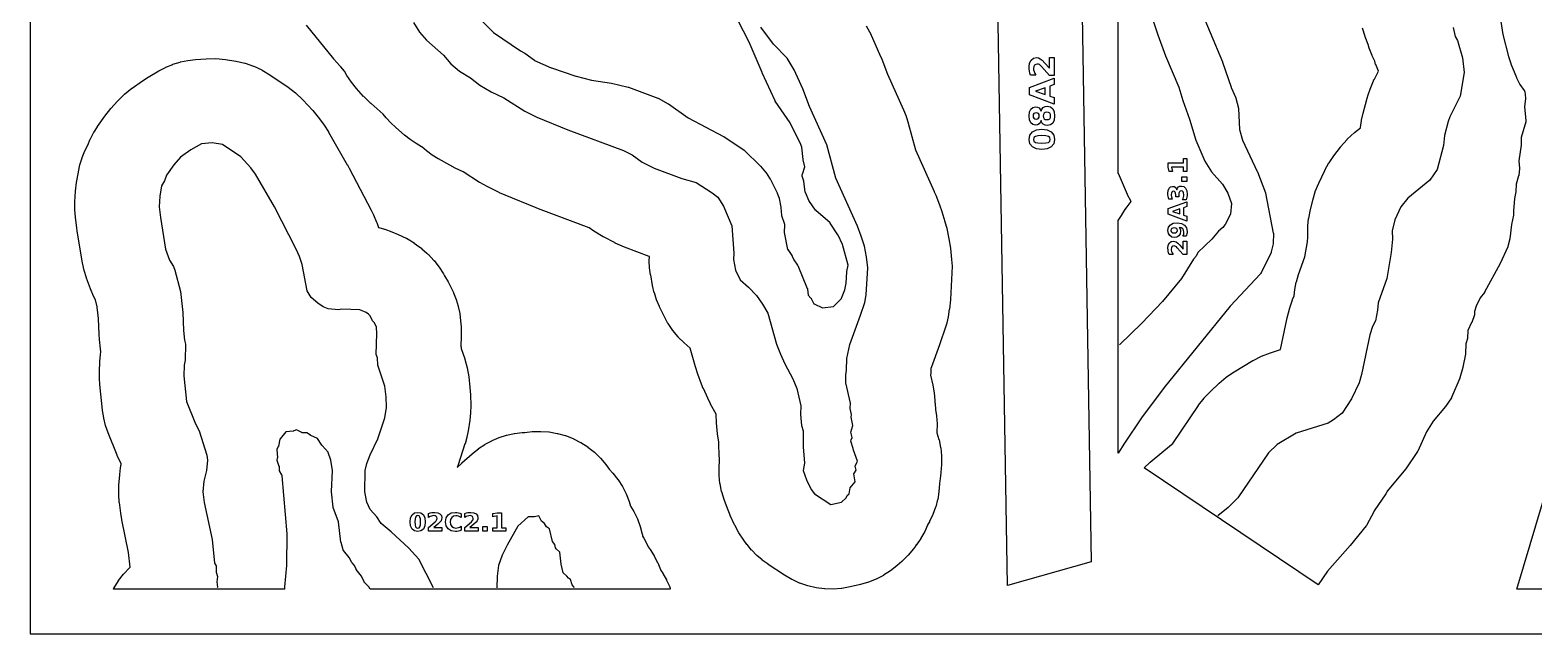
# Model space of a CAD drawing. Header units: millimetres. Extents: x 0 to 841, y 0 to 594.
# Drawn here: x 0 to 356.7, y 0 to 143.1 of the extents above; entities that cross this region are included whole.
import ezdxf

# ---------------------------------------------------------------- set-up
doc = ezdxf.new("R2010")
doc.units = ezdxf.units.MM
for name, color, linetype in [('CUT', 1, 'Continuous'), ('ENGRAVE', 5, 'Continuous'), ('SHEET_EDGE_DO_NOT_CUT', 8, 'Continuous')]:
    doc.layers.add(name, color=color, linetype=linetype)

msp = doc.modelspace()

# ---------------------------------------------------------------- linework, layer by layer
at = {"layer": 'CUT'}
for points in [[(228.13, 235.17), (228.13, 235.22), (228.14, 235.28), (237.38, 276.9), (237.39, 276.94), (237.41, 276.99), (237.43, 277.03), (237.45, 277.07), (237.48, 277.11), (242.26, 282.95), (251.72, 249.24), (248.16, 233.21), (248.16, 233.19), (248.16, 233.18), (251.72, 17.04), (231.81, 11.45), (228.13, 235.17)], [(80.37, 11.16), (80.37, 11.17), (80.36, 11.17), (79.33, 12.19), (79.3, 12.22), (79.27, 12.26), (79.25, 12.29), (79.23, 12.33), (78.59, 13.66), (78.58, 13.67), (78.58, 13.68), (77.38, 15.29), (77.35, 15.34), (77.32, 15.39), (76.98, 16.15), (76.98, 16.17), (76.97, 16.18), (76.4, 16.82), (76.37, 16.86), (76.34, 16.91), (75.68, 18.1), (75.67, 18.11), (75.67, 18.12), (74.33, 19.77), (74.3, 19.82), (74.27, 19.86), (74.25, 19.91), (74.24, 19.95), (73.75, 21.69), (73.74, 21.72), (73.73, 21.76), (73.17, 26.52), (73.17, 26.54), (73.17, 26.55), (71.92, 29.94), (71.9, 29.99), (71.89, 30.05), (71.49, 33.63), (71.48, 33.67), (71.49, 33.71), (71.72, 38.65), (71.72, 38.67), (71.72, 38.68), (71.3, 41.16), (71.3, 41.17), (71.3, 41.18), (70.68, 43.01), (70.67, 43.02), (70.67, 43.03), (69.27, 44.65), (69.24, 44.7), (68.18, 46.3), (68.17, 46.31), (68.16, 46.32), (66.59, 47.01), (66.54, 47.04), (66.5, 47.07), (65.68, 47.67), (65.67, 47.67), (65.66, 47.67), (64.66, 47.64), (64.61, 47.64), (64.56, 47.65), (64.51, 47.66), (64.46, 47.67), (64.42, 47.69), (63.19, 48.33), (63.17, 48.33), (63.16, 48.33), (62.57, 48.08), (62.52, 48.06), (62.47, 48.05), (62.42, 48.05), (60.69, 47.91), (60.68, 47.91), (60.67, 47.9), (59.28, 46.18), (59.27, 46.17), (59.27, 46.15), (58.92, 44.5), (58.91, 44.46), (58.9, 44.42), (58.88, 44.38), (58.53, 43.68), (58.53, 43.67), (58.53, 43.65), (58.66, 41.83), (58.66, 41.77), (58.66, 41.72), (58.64, 41.66), (58.51, 41.18), (58.51, 41.17), (58.52, 41.15), (59.04, 39.75), (59.06, 39.71), (59.07, 39.67), (59.07, 39.62), (59.08, 39.58), (59.08, 38.68), (59.08, 38.67), (59.08, 38.66), (59.64, 37.66), (59.66, 37.62), (59.68, 37.57), (59.69, 37.51), (59.7, 37.46), (60.92, 23.73), (60.92, 23.68), (60.85, 16.22), (60.84, 16.18), (60.36, 11.18), (60.36, 11.17), (60.34, 10.62), (19.76, 10.62), (19.89, 10.9), (19.92, 10.94), (20.96, 12.6), (20.99, 12.64), (22.19, 14.19), (22.22, 14.23), (23.57, 15.65), (23.61, 15.68), (23.73, 15.79), (23.74, 15.8), (23.74, 15.81), (23.38, 19.26), (23.38, 19.29), (21.75, 27.06), (21.75, 27.08), (21.49, 28.62), (21.49, 28.64), (21.18, 31.12), (21.17, 31.14), (21.02, 33.14), (21.02, 33.19), (21.07, 35.19), (21.08, 35.21), (21.27, 37.71), (21.27, 37.73), (21.46, 39.33), (21.47, 39.37), (21.64, 40.21), (21.64, 40.23), (21.64, 40.24), (21.63, 40.26), (21.63, 40.27), (21.63, 40.28), (20.66, 42.28), (20.65, 42.31), (18.52, 47.61), (18.51, 47.64), (17.92, 49.34), (17.91, 49.39), (17.47, 51.13), (17.46, 51.18), (17.19, 52.96), (17.19, 52.99), (16.55, 59.06), (16.55, 59.08), (16.45, 60.54), (16.45, 60.58), (16.46, 62.05), (16.46, 62.07), (16.57, 64.55), (16.57, 64.57), (16.71, 66.19), (16.72, 66.23), (16.82, 66.83), (16.82, 66.85), (16.82, 66.86), (16.72, 67.52), (16.72, 67.54), (16.48, 69.78), (16.48, 69.79), (16.39, 71.03), (16.39, 71.05), (16.24, 74.68), (16.24, 74.7), (15.94, 77.44), (15.93, 77.47), (15.5, 79.12), (15.5, 79.13), (15.49, 79.14), (15.03, 80), (15.01, 80.05), (14.31, 81.73), (14.3, 81.75), (13.37, 84.31), (13.36, 84.33), (12.82, 86.08), (12.8, 86.12), (12.42, 87.92), (12.42, 87.94), (11.19, 95.43), (11.19, 95.44), (11.08, 96.2), (11.08, 96.21), (10.77, 98.69), (10.77, 98.71), (10.63, 100.51), (10.63, 100.56), (10.65, 102.37), (10.65, 102.39), (10.8, 104.89), (10.81, 104.91), (11.04, 106.94), (11.04, 106.97), (11.45, 109.43), (11.45, 109.45), (11.81, 111.13), (11.82, 111.18), (12.32, 112.82), (12.33, 112.86), (12.97, 114.44), (12.99, 114.48), (13.66, 115.8), (13.67, 115.81), (14.28, 117.25), (14.3, 117.29), (15.07, 118.75), (15.09, 118.78), (15.99, 120.18), (16, 120.2), (17.74, 122.66), (17.76, 122.68), (19.16, 124.45), (19.18, 124.48), (20.74, 126.23), (20.76, 126.25), (22.35, 127.83), (22.39, 127.87), (24.16, 129.27), (24.18, 129.29), (26.65, 131.02), (26.66, 131.03), (28, 131.9), (28.02, 131.91), (30.51, 133.38), (30.53, 133.39), (32.13, 134.23), (32.18, 134.25), (33.84, 134.94), (33.88, 134.96), (35.6, 135.5), (35.64, 135.51), (37.41, 135.88), (37.45, 135.89), (39.25, 136.1), (39.27, 136.1), (41.75, 136.28), (41.78, 136.28), (44.03, 136.31), (44.09, 136.31), (46.33, 136.08), (46.36, 136.07), (48.83, 135.68), (48.86, 135.67), (50.95, 135.22), (51, 135.2), (53.02, 134.53), (53.07, 134.51), (55, 133.62), (55.04, 133.59), (56.88, 132.49), (56.9, 132.48), (61.19, 129.57), (61.21, 129.56), (62.99, 128.2), (63.04, 128.16), (64.65, 126.6), (64.67, 126.58), (67.05, 124.01), (67.07, 123.99), (68.65, 122.05), (68.67, 122.02), (69.72, 120.55), (69.73, 120.53), (70.76, 118.94), (70.77, 118.92), (75.25, 111.18), (75.26, 111.17), (75.68, 110.39), (75.69, 110.39), (80.89, 100.39), (80.89, 100.38), (81.42, 99.28), (81.43, 99.27), (82.2, 97.53), (82.21, 97.5), (82.68, 96.27), (82.68, 96.26), (82.69, 96.26), (84.09, 95.9), (84.13, 95.88), (85.78, 95.29), (85.8, 95.28), (87.29, 94.67), (87.31, 94.66), (89.22, 93.75), (89.27, 93.73), (91.07, 92.62), (91.09, 92.6), (91.66, 92.21), (91.68, 92.2), (92.9, 91.28), (92.93, 91.26), (94.08, 90.24), (94.09, 90.23), (94.46, 89.88), (94.48, 89.86), (95.79, 88.48), (95.82, 88.45), (96.99, 86.96), (97.02, 86.92), (98.03, 85.32), (98.06, 85.28), (98.21, 84.98), (98.22, 84.97), (98.22, 84.96), (98.28, 84.88), (98.3, 84.85), (99.18, 83.42), (99.2, 83.38), (99.96, 81.87), (99.97, 81.85), (100.41, 80.87), (100.42, 80.85), (101.05, 79.27), (101.06, 79.23), (101.55, 77.62), (101.56, 77.58), (101.9, 75.93), (101.91, 75.88), (102.11, 74.2), (102.11, 74.18), (102.22, 72.73), (102.23, 72.7), (102.27, 70.47), (102.27, 70.44), (102.19, 68.21), (102.19, 68.2), (102.19, 68.18), (102.21, 68.05), (102.22, 68), (102.25, 67.63), (102.25, 67.62), (102.26, 67.61), (103.1, 65.15), (103.1, 65.13), (103.69, 63.06), (103.7, 63.01), (104.05, 60.89), (104.06, 60.87), (104.33, 58.41), (104.33, 58.38), (104.45, 56.66), (104.45, 56.64), (104.51, 54.14), (104.51, 54.12), (104.47, 52.4), (104.47, 52.35), (104.28, 50.64), (104.28, 50.62), (103.9, 48.14), (103.89, 48.12), (103.6, 46.58), (103.59, 46.55), (103.17, 45.04), (103.16, 45.02), (101.56, 40.05), (101.55, 40.03), (101.33, 39.43), (101.33, 39.42), (101.33, 39.42), (102.41, 40.49), (102.43, 40.51), (104.89, 42.69), (104.91, 42.71), (106.34, 43.86), (106.38, 43.89), (107.89, 44.89), (107.93, 44.92), (109.54, 45.78), (109.58, 45.8), (111.26, 46.5), (111.3, 46.52), (113.04, 47.07), (113.08, 47.08), (114.86, 47.46), (114.91, 47.47), (116.71, 47.68), (116.76, 47.69), (117.31, 47.7), (117.33, 47.7), (119.08, 47.93), (119.13, 47.93), (121.07, 47.99), (121.12, 47.99), (123.06, 47.85), (123.11, 47.84), (125.03, 47.51), (125.08, 47.5), (126.95, 46.98), (127, 46.97), (128.81, 46.26), (128.86, 46.24), (130.59, 45.36), (130.63, 45.34), (132.27, 44.29), (132.31, 44.26), (133.84, 43.05), (133.87, 43.02), (135.27, 41.67), (135.3, 41.63), (136.56, 40.14), (136.59, 40.1), (137.34, 39.01), (137.34, 39.01), (137.35, 39), (138.22, 38.09), (138.25, 38.06), (139.43, 36.57), (139.46, 36.53), (140.49, 34.93), (140.51, 34.89), (141.38, 33.2), (141.4, 33.16), (142.1, 31.4), (142.11, 31.35), (142.42, 30.29), (142.42, 30.28), (142.42, 30.27), (143.2, 29.01), (143.22, 28.97), (144.04, 27.28), (144.06, 27.23), (144.72, 25.46), (144.74, 25.42), (145.22, 23.59), (145.23, 23.55), (145.3, 23.16), (145.3, 23.15), (145.3, 23.14), (145.58, 22.69), (145.61, 22.65), (146.42, 21.03), (146.44, 20.99), (146.58, 20.64), (146.58, 20.63), (146.59, 20.62), (147.06, 20), (147.09, 19.97), (148.02, 18.49), (148.04, 18.45), (148.84, 16.9), (148.86, 16.86), (149.52, 15.23), (149.53, 15.21), (149.58, 15.07), (149.58, 15.06), (149.59, 15.05), (150.08, 14.35), (150.1, 14.31), (150.97, 12.78), (150.99, 12.74), (151.73, 11.13), (151.74, 11.11), (151.86, 10.81), (151.86, 10.62), (80.7, 10.62), (80.37, 11.16)]]:
    msp.add_lwpolyline(points, close=True, dxfattribs=at)
for points in [[(277.01, 149.46), (282.83, 135.51), (282.84, 135.48), (284.87, 129.52), (284.88, 129.5), (286, 127.03), (286.01, 126.99), (286.03, 126.94), (286.59, 124.53), (286.59, 124.49), (286.6, 124.45), (286.88, 119.5), (286.88, 119.49), (286.88, 119.48), (287.56, 117.02), (287.56, 117.01), (287.57, 117), (291.09, 109.53), (291.11, 109.5), (293.01, 104.47), (293.03, 104.43), (293.04, 104.39), (294.89, 94.98), (294.9, 94.93), (294.9, 94.87), (294.86, 92.52), (294.86, 92.47), (294.85, 92.42), (294.4, 90.5), (294.38, 90.44), (294.36, 90.39), (291.96, 85.42), (291.93, 85.38), (291.9, 85.34), (291.87, 85.3), (284.68, 77.64), (284.67, 77.63), (268.98, 58.37), (268.98, 58.36), (263.63, 51.19), (263.63, 51.18), (259.62, 45.22), (259.62, 45.22), (258.12, 42.79), (258.12, 97.98), (259.02, 99.41), (259.03, 99.43), (259.94, 100.76), (259.96, 100.79), (260, 100.84), (260.01, 100.85), (260.02, 100.86), (260.16, 101.12), (260.19, 101.17), (261.13, 102.46), (261.14, 102.47), (261.13, 102.48), (260.3, 104.07), (260.29, 104.1), (258.14, 109.07), (258.13, 109.1), (258.12, 109.11), (258.12, 209.89)], [(106.18, 146.21), (109.93, 142.48), (109.94, 142.48), (109.95, 142.47), (116.29, 138.17), (116.32, 138.15), (117.32, 137.63), (117.36, 137.61), (117.39, 137.58), (119.62, 135.91), (119.63, 135.9), (119.65, 135.89), (123.63, 134.11), (123.65, 134.1), (129.47, 132.13), (129.49, 132.12), (133.18, 131.22), (133.2, 131.22), (137.88, 130.49), (137.92, 130.49), (141.85, 129.58), (141.91, 129.56), (148.88, 126.96), (148.95, 126.93), (151.38, 125.6), (151.43, 125.57), (156.08, 122.26), (156.1, 122.24), (164.51, 117.85), (164.56, 117.82), (169.38, 114.62), (169.41, 114.59), (169.45, 114.56), (173.19, 110.88), (173.22, 110.85), (174.83, 108.9), (174.86, 108.85), (175.58, 107.75), (175.6, 107.7), (177.19, 104.48), (177.21, 104.43), (177.65, 103.22), (177.66, 103.15), (178.1, 101.13), (178.1, 101.09), (178.11, 101.05), (178.21, 99.17), (178.21, 99.16), (178.22, 99.15), (178.94, 97.07), (178.95, 97.02), (178.96, 96.98), (178.96, 96.93), (178.96, 96.88), (178.86, 95.15), (178.86, 95.14), (178.86, 95.13), (179.69, 91.07), (179.69, 91.06), (179.7, 91.05), (180.72, 89.63), (180.75, 89.58), (180.78, 89.52), (181.13, 88.64), (181.14, 88.63), (181.14, 88.62), (182.05, 87.35), (182.08, 87.3), (182.1, 87.25), (184.34, 81.84), (184.36, 81.8), (184.37, 81.75), (184.38, 81.71), (184.54, 80.29), (184.54, 80.28), (184.55, 80.27), (185.22, 79.55), (185.25, 79.51), (185.27, 79.48), (185.3, 79.44), (185.94, 78.18), (185.94, 78.17), (185.95, 78.17), (187.94, 77.29), (187.95, 77.28), (187.97, 77.28), (190.56, 77.57), (190.57, 77.57), (190.58, 77.58), (192.43, 79.5), (192.43, 79.5), (192.44, 79.51), (193.27, 81.5), (193.28, 81.51), (193.28, 81.52), (193.56, 83.07), (193.56, 83.1), (193.72, 85.82), (193.73, 85.89), (194.01, 87.33), (194.02, 87.34), (194.01, 87.35), (192.73, 92.23), (192.72, 92.24), (192.72, 92.25), (191.64, 94.5), (191.63, 94.53), (189.81, 97.34), (189.81, 97.35), (189.8, 97.36), (186.39, 100.29), (186.35, 100.33), (186.31, 100.38), (184.85, 102.42), (184.83, 102.47), (184.8, 102.51), (183.91, 104.56), (183.89, 104.6), (183.88, 104.65), (183.87, 104.7), (183.54, 107.28), (183.54, 107.29), (183.54, 107.3), (183.17, 108.46), (183.16, 108.51), (183.15, 108.56), (183.15, 108.61), (183.15, 108.66), (183.17, 108.84), (183.18, 108.89), (183.19, 108.95), (183.76, 110.64), (183.76, 110.65), (183.76, 110.66), (183.35, 112.31), (183.34, 112.34), (183.34, 112.38), (183.08, 115.31), (183.08, 115.32), (183.08, 115.33), (182.67, 116.35), (182.66, 116.37), (180.29, 121.04), (180.28, 121.07), (176.74, 126.19), (176.71, 126.23), (176.69, 126.27), (173.63, 132.97), (173.62, 132.99), (170.83, 139.69), (170.82, 139.71), (166.11, 148.78)], [(348.47, 147.66), (349.33, 142.01), (349.34, 141.99), (350.68, 136.84), (350.68, 136.83), (351.19, 135.13), (351.2, 135.11), (352.57, 131.81), (352.57, 131.79), (353.36, 130.18), (353.37, 130.17), (353.38, 130.16), (354.42, 128.72), (354.45, 128.68), (354.47, 128.64), (354.49, 128.59), (354.5, 128.54), (354.51, 128.5), (354.73, 126.94), (354.74, 126.89), (354.74, 126.85), (354.73, 126.8), (354.48, 124.99), (354.48, 124.98), (354.48, 124.96), (354.77, 121.53), (354.77, 121.48), (354.77, 121.44), (354.77, 121.39), (354.76, 121.35), (353.69, 117.63), (353.69, 117.61), (353.69, 117.6), (353.69, 115.86), (353.69, 115.81), (353.69, 115.77), (353.09, 112.1), (353.09, 112.09), (353.09, 112.08), (353.26, 110.37), (353.26, 110.32), (353.26, 110.27), (353.09, 108.61), (353.09, 108.56), (353.07, 108.51), (352.47, 106.57), (352.47, 106.56), (352.47, 106.55), (352.39, 104.79), (352.39, 104.75), (352.38, 104.71), (352.06, 103.15), (352.06, 103.12), (351.83, 100.34), (351.83, 100.31), (351.87, 99.3), (351.87, 99.24), (351.86, 99.18), (351.42, 96.99), (351.41, 96.97), (351.01, 93.64), (351.01, 93.61), (351, 93.57), (350.51, 91.8), (350.5, 91.76), (350.48, 91.72), (348.7, 87.79), (348.69, 87.76), (344.99, 80.96), (344.97, 80.92), (344.94, 80.88), (343.92, 79.65), (343.91, 79.64), (343.91, 79.63), (343.01, 77.65), (343, 77.62), (342.64, 76.39), (342.64, 76.38), (342.63, 76.36), (342.6, 75.74), (342.6, 75.69), (342.59, 75.64), (342.57, 75.6), (341.95, 73.81), (341.93, 73.76), (341.06, 71.88), (341.06, 71.87), (341.06, 71.86), (340.95, 70.11), (340.95, 70.05), (340.93, 69.99), (340.56, 68.75), (340.56, 68.74), (340.56, 68.73), (340.49, 66.4), (340.49, 66.35), (340.48, 66.31), (339.85, 63.19), (339.84, 63.15), (339.13, 60.67), (339.11, 60.61), (337.18, 56.02), (337.15, 55.97), (337.12, 55.93), (335.72, 53.91), (335.7, 53.88), (332.84, 50.42), (332.82, 50.39), (331.23, 47.89), (331.21, 47.86), (329.13, 43.27), (329.11, 43.23), (329.09, 43.2), (326.35, 39.12), (326.32, 39.08), (321.89, 33.85), (321.89, 33.84), (321.88, 33.83), (321.62, 33.24), (321.6, 33.2), (321.57, 33.17), (318.82, 29.13), (318.8, 29.11), (316.98, 25.71), (316.95, 25.67), (316.93, 25.63), (313.1, 20.93), (313.08, 20.92), (307.76, 14.86), (307.75, 14.84), (305.55, 11.63), (264.22, 39.31), (265.67, 40.65), (265.69, 40.67), (270.75, 44.85), (270.77, 44.87), (271.04, 45.14), (271.05, 45.14), (271.06, 45.15), (277.16, 54.15), (277.17, 54.17), (278.46, 55.87), (278.49, 55.91), (279.96, 57.45), (279.98, 57.47), (282.03, 59.42), (282.05, 59.43), (283.71, 60.84), (283.76, 60.88), (285.57, 62.09), (285.59, 62.11), (290.04, 64.75), (290.07, 64.76), (292.07, 65.8), (292.12, 65.82), (294.22, 66.63), (294.25, 66.63), (296.6, 67.38), (296.61, 67.38), (296.62, 67.39), (298.16, 74.88), (298.17, 74.91), (298.8, 77.23), (298.81, 77.26), (299.46, 79.19), (299.46, 79.2), (299.81, 80.12), (299.82, 80.13), (299.82, 80.14), (299.98, 81.58), (299.98, 81.62), (300.34, 83.37), (300.35, 83.41), (300.87, 85.13), (300.88, 85.15), (302.37, 89.35), (302.37, 89.36), (302.37, 89.37), (303, 92.9), (303, 92.93), (303.1, 94.03), (303.1, 94.06), (303.07, 94.91), (303.07, 94.93), (303.1, 96.65), (303.1, 96.7), (303.27, 98.4), (303.28, 98.44), (303.61, 100.14), (303.61, 100.16), (304.22, 102.73), (304.23, 102.75), (304.83, 104.77), (304.85, 104.82), (305.66, 106.77), (305.67, 106.79), (307.13, 109.83), (307.14, 109.85), (308.09, 111.59), (308.12, 111.63), (309.23, 113.26), (309.25, 113.28), (310.83, 115.36), (310.85, 115.39), (312.37, 117.16), (312.41, 117.2), (314.13, 118.77), (314.15, 118.79), (315.55, 119.93), (315.56, 119.94), (315.56, 119.95), (315.57, 119.99), (315.57, 120.01), (315.8, 121.68), (315.81, 121.72), (316.18, 123.37), (316.18, 123.39), (317.07, 126.65), (317.08, 126.67), (317.48, 127.98), (317.49, 127.99), (317.85, 129.04), (317.86, 129.07), (318.84, 131.4), (318.86, 131.42), (319.81, 133.33), (319.81, 133.34), (319.81, 133.35), (319.18, 134.91), (319.16, 134.95), (318.93, 135.73), (318.93, 135.74), (318.93, 135.74), (318.32, 137), (318.3, 137.05), (317.65, 138.77), (317.64, 138.82), (317.42, 139.65), (317.41, 139.68), (316.66, 141.45), (316.64, 141.51), (316.04, 143.51)], [(198.31, 144.1), (199.46, 141.93), (199.47, 141.9), (201.5, 137.4), (201.51, 137.39), (202, 136.21), (202, 136.19), (203.34, 132.65), (203.34, 132.63), (207.19, 124.18), (207.2, 124.16), (207.81, 122.66), (207.82, 122.62), (208.3, 121.07), (208.31, 121.05), (210, 114.72), (210.01, 114.71), (210.01, 114.7), (214.46, 104.79), (214.47, 104.78), (214.81, 103.97), (214.81, 103.96), (215.73, 101.66), (215.73, 101.64), (216.27, 100.1), (216.28, 100.08), (217.01, 97.69), (217.01, 97.67), (217.42, 96.11), (217.42, 96.09), (217.96, 93.62), (217.96, 93.59), (218.31, 91.38), (218.32, 91.35), (218.58, 88.72), (218.59, 88.7), (218.68, 87.16), (218.68, 87.12), (218.65, 85.59), (218.65, 85.57), (218.3, 79.21), (218.29, 79.18), (218.04, 76.94), (218.03, 76.91), (217.73, 75.15), (217.73, 75.13), (217.42, 73.69), (217.41, 73.65), (217, 72.23), (216.99, 72.22), (215.98, 69.18), (215.98, 69.17), (215.73, 68.47), (215.73, 68.46), (213.7, 63.06), (213.7, 63.05), (213.69, 63.04), (213.68, 62.96), (213.68, 62.95), (213.68, 62.94), (213.64, 61.88), (213.64, 61.84), (213.59, 61.32), (213.59, 61.3), (213.59, 61.29), (214.11, 58.95), (214.11, 58.92), (214.42, 57.13), (214.43, 57.08), (214.57, 55.27), (214.57, 55.22), (214.57, 55.12), (214.57, 55.11), (214.57, 55.1), (214.64, 54.71), (214.65, 54.66), (214.78, 53.1), (214.78, 53.08), (215.01, 51.71), (215.02, 51.66), (215.14, 49.75), (215.14, 49.71), (215.08, 47.8), (215.08, 47.75), (215.07, 47.67), (215.07, 47.66), (215.07, 47.65), (215.57, 46.06), (215.59, 46.01), (215.98, 44.13), (215.99, 44.08), (216.2, 42.17), (216.2, 42.12), (216.22, 40.2), (216.22, 40.15), (216.05, 38.24), (216.05, 38.19), (215.91, 37.48), (215.91, 37.45), (215.81, 36.21), (215.8, 36.16), (215.71, 35.68), (215.71, 35.67), (215.71, 35.65), (215.71, 35.58), (215.71, 35.54), (215.58, 33.72), (215.58, 33.67), (215.28, 31.88), (215.27, 31.83), (214.8, 30.07), (214.79, 30.03), (214.16, 28.32), (214.14, 28.28), (213.36, 26.63), (213.34, 26.59), (212.88, 25.82), (212.86, 25.79), (212.21, 24.3), (212.19, 24.26), (211.3, 22.66), (211.27, 22.62), (210.24, 21.11), (210.21, 21.07), (210.01, 20.83), (209.99, 20.81), (209.57, 20.19), (209.54, 20.15), (208.26, 18.62), (208.23, 18.58), (206.79, 17.18), (206.77, 17.16), (205.64, 16.17), (205.62, 16.16), (204.11, 14.96), (204.07, 14.93), (202.46, 13.89), (202.42, 13.87), (200.72, 12.99), (200.67, 12.97), (198.89, 12.27), (198.85, 12.25), (197, 11.72), (196.97, 11.72), (194.51, 11.14), (194.49, 11.14), (192.53, 10.79), (192.48, 10.78), (190.51, 10.63), (190.46, 10.63), (188.48, 10.67), (188.43, 10.68), (186.47, 10.92), (186.42, 10.93), (184.5, 11.38), (184.45, 11.39), (182.58, 12.03), (182.53, 12.05), (180.73, 12.87), (180.69, 12.9), (178.97, 13.9), (178.95, 13.92), (175.05, 16.48), (175.03, 16.49), (173.67, 17.48), (173.63, 17.51), (172.36, 18.6), (172.33, 18.63), (171.16, 19.83), (171.13, 19.86), (170.06, 21.17), (170.04, 21.19), (169.29, 22.19), (169.27, 22.22), (168.12, 23.92), (168.09, 23.97), (167.13, 25.78), (167.12, 25.81), (166.06, 28.09), (166.05, 28.11), (165.4, 29.68), (165.39, 29.7), (164.61, 31.85), (164.6, 31.87), (164.04, 33.69), (164.03, 33.74), (163.65, 35.59), (163.64, 35.64), (163.44, 37.53), (163.44, 37.57), (163.42, 39.47), (163.42, 39.52), (163.55, 41.01), (163.55, 41.02), (163.55, 41.03), (163.42, 42.85), (163.42, 42.87), (163.36, 44.31), (163.36, 44.33), (163.36, 45.37), (163.36, 45.38), (163.36, 45.39), (163.05, 47.41), (163.05, 47.44), (162.8, 50.01), (162.8, 50.05), (162.74, 51.95), (162.74, 51.96), (162.74, 51.97), (162.72, 52.03), (162.72, 52.04), (162.72, 52.05), (161.41, 54.47), (161.4, 54.48), (160.73, 55.85), (160.72, 55.87), (159.7, 58.16), (159.69, 58.17), (159.27, 59.19), (159.26, 59.21), (158.38, 61.54), (158.37, 61.56), (157.81, 63.25), (157.8, 63.27), (156.56, 67.69), (156.56, 67.71), (156.55, 67.71), (155.16, 68.95), (155.14, 68.97), (153.74, 70.34), (153.71, 70.37), (152.46, 71.87), (152.43, 71.91), (151.34, 73.51), (151.31, 73.56), (150.38, 75.28), (150.37, 75.3), (149.3, 77.53), (149.29, 77.55), (148.61, 79.14), (148.6, 79.18), (148.07, 80.81), (148.06, 80.85), (147.67, 82.53), (147.66, 82.55), (147.2, 85.06), (147.19, 85.08), (146.96, 86.71), (146.96, 86.75), (146.86, 88.39), (146.86, 88.43), (146.89, 89.39), (146.89, 89.4), (146.88, 89.41), (141.01, 91.61), (140.98, 91.63), (138.78, 92.61), (138.76, 92.62), (135.98, 94.07), (135.95, 94.09), (133.75, 95.42), (133.73, 95.44), (132.65, 96.2), (132.64, 96.2), (132.63, 96.21), (120.58, 100.71), (120.58, 100.71), (120.02, 100.93), (120.02, 100.93), (112.67, 103.93), (112.66, 103.94), (111.32, 104.54), (111.3, 104.55), (108.43, 105.98), (108.41, 105.99), (106.66, 106.98), (106.63, 106.99), (102.72, 109.47), (102.69, 109.49), (100.84, 110.36), (100.82, 110.37), (99.54, 111.03), (99.53, 111.04), (96.85, 112.54), (96.83, 112.55), (95.4, 113.44), (95.37, 113.46), (94.02, 114.47), (94, 114.48), (92.91, 115.37), (92.88, 115.39), (91.56, 116.19), (91.54, 116.2), (90.16, 117.11), (90.13, 117.14), (88.84, 118.16), (88.82, 118.17), (86.76, 119.95), (86.74, 119.96), (85.57, 121.06), (85.54, 121.09), (84.45, 122.29), (84.44, 122.3), (83.76, 123.12), (83.75, 123.12), (83.75, 123.13), (80.88, 125.64), (80.85, 125.66), (79.15, 127.35), (79.12, 127.37), (77.44, 129.25), (77.43, 129.26), (76.24, 130.72), (76.21, 130.76), (75.17, 132.32), (75.16, 132.34), (74.59, 133.31), (74.58, 133.31), (74.57, 133.32), (73.74, 134.33), (73.72, 134.35), (73.5, 134.57), (73.48, 134.59), (72.03, 136.2), (72.01, 136.22), (65.54, 144.2)], [(373.52, 10.62), (352.64, 10.62), (374.1, 82.28)]]:
    msp.add_lwpolyline(points, dxfattribs=at)
at = {"layer": 'ENGRAVE'}
for points in [[(262.42, 156.99), (267.46, 141.98), (269.35, 136.98), (272.48, 129.53), (273.43, 126.4), (275.02, 121.97), (276.5, 117.01), (278.65, 112.01), (280.21, 109.49), (282.84, 106.54), (284.08, 104.42), (284.96, 101.99), (284.76, 99.49), (283.44, 97.04), (282.89, 96.32), (281.88, 95.45), (280.31, 93.56), (277, 90.33), (276.6, 89.52), (275.98, 88.82), (273.08, 84.18), (268.64, 78.73), (263.71, 73.6), (258.43, 68.51)], [(90.96, 144.89), (92.33, 142.6), (94.03, 140.71), (98.1, 137.15), (99.8, 135.11), (101.87, 133.33), (104.44, 131.78), (106.65, 129.98), (109.35, 128.46), (112.35, 127.05), (117.34, 123.89), (120.23, 122.45), (127.58, 119.44), (140.77, 114.51), (142.82, 113.49), (145.22, 111.81), (148.02, 110.34), (154.6, 107.87), (157.96, 106.93), (161.81, 104.52), (163.11, 103.49), (164.45, 101.35), (166.43, 96.72), (166.96, 90.22), (166.86, 88.72), (167.33, 86.18), (168.41, 83.93), (170.44, 82.13), (172.3, 80.2), (173.75, 78.15), (175.01, 75.98), (177.07, 68.66), (177.96, 66.31), (178.99, 64.01), (180.93, 60.42), (181.84, 58.16), (182.78, 54.06), (182.71, 51.95), (182.96, 49.35), (183.35, 48.11), (183.36, 44.36), (183.65, 40.49), (183.4, 38.7), (184.19, 36.52), (185.26, 34.22), (186.04, 33.2), (189.95, 30.62), (192.44, 31.2), (193.59, 32.21), (193.8, 32.81), (194.28, 33.17), (194.54, 34.59), (195.72, 36.05), (195.42, 37.9), (195.52, 38.19), (195.98, 38.79), (195.69, 39.77), (196.24, 40.95), (195.28, 43.53), (195.25, 43.96), (194.69, 45.68), (194.72, 46.02), (194.96, 46.57), (194.69, 47.76), (195.15, 49.39), (194.72, 51.35), (194.83, 52), (194.5, 53.38), (194.58, 54.64), (193.52, 59.45), (193.46, 61.36), (193.65, 62.48), (193.74, 65.24), (194.4, 68.56), (197, 75.49), (198.02, 78.54), (198.33, 80.32), (198.69, 86.7), (198.42, 89.36), (197.88, 91.86), (197.14, 94.27), (196.22, 96.59), (191.1, 107.98), (188.99, 115.89), (184.86, 124.97), (183.28, 129.16), (181.24, 133.68), (179.57, 136.41), (176.36, 139.77), (173.3, 143.8)], [(337.53, 143.65), (338.04, 141.55), (338.6, 140.6), (339.77, 136.49), (340.14, 132.99), (339.2, 127.4), (336.74, 122.48), (336.37, 121.41), (335.48, 118.13), (335.25, 115.71), (333.72, 110.04), (332, 107.53), (326.76, 103.27), (325.16, 101.16), (323.68, 98.1), (323.06, 95.51), (323.12, 93.51), (322.86, 90.34), (321.78, 84.24), (319.73, 78.47), (319.62, 76.69), (319.13, 74.2), (318.41, 72.8), (317.75, 70.85), (315.81, 61.45), (315.24, 59.51), (313.47, 55.66), (311.23, 52.33), (309.17, 50.71), (307.86, 49.96), (300.27, 47.56), (295.79, 44.9), (293.72, 42.94), (286.48, 32.26), (284.15, 29.97), (281.71, 27.96)], [(95.71, 10.92), (92.2, 17.69), (89.84, 20.35), (85.68, 24.17), (83.25, 26.18), (82.25, 27.75), (80.7, 29.51), (79.87, 31.2), (79.41, 33.67), (79.48, 38.75), (79.87, 40.39), (80.66, 42.45), (82.52, 46.18), (84.13, 51.17), (84.51, 53.67), (84.45, 56.18), (84.18, 58.67), (82.45, 63.71), (82.39, 65.39), (82.1, 66.24), (82.28, 71.19), (82.17, 72.66), (81.72, 73.67), (81.21, 74.2), (80.67, 75.39), (80.29, 75.76), (79.7, 76.17), (78.19, 76.79), (73.95, 76.92), (73.13, 76.78), (70.71, 77.04), (69.53, 77.52), (68.22, 78.35), (66.64, 79.69), (65.69, 81.26), (64.52, 87.54), (63.93, 89.4), (63.15, 91.15), (57.94, 101.16), (53.45, 108.92), (52.39, 110.41), (49.98, 113.01), (45.67, 115.93), (43.17, 116.33), (40.67, 116.15), (38.16, 114.67), (35.68, 112.92), (34.09, 111.15), (32.34, 108.67), (31.85, 107.34), (31.18, 106.17), (30.77, 103.69), (30.62, 101.17), (30.93, 98.67), (32.16, 91.17), (33.1, 88.59), (34.03, 87.02), (34.32, 86.2), (35.66, 81.11), (36.2, 76.19), (36.38, 71.86), (36.61, 69.6), (36.89, 68.63), (36.81, 64.87), (36.55, 63.67), (36.44, 61.17), (37.08, 55.07), (39.22, 49.74), (40.13, 48.13), (41.93, 42.35), (42.07, 41.17), (41.84, 38.72), (41.21, 36.17), (41.01, 33.65), (41.33, 31.15), (43.17, 22.35), (43.75, 16.76), (44.11, 16.09), (44.14, 14.63), (44.47, 13.63), (44.32, 12.31), (44.43, 11.07), (44.38, 10.92)], [(129.05, 10.92), (128.95, 11.17), (128.58, 11.66), (128.17, 12.85), (127.69, 13.18), (127.33, 13.67), (126.46, 14.48), (126, 16.53), (125.67, 19.37), (124.75, 20.12), (124.63, 20.38), (124.5, 21.17), (123.88, 21.91), (123.17, 24.92), (122.47, 25.36), (122.02, 26.17), (121.29, 26.73), (120.67, 27.99), (119.67, 27.71), (118.17, 27.74), (115.69, 25.53), (113.17, 21.06), (111.99, 18.69), (111.11, 16.17), (110.8, 13.65), (110.74, 10.92)]]:
    msp.add_lwpolyline(points, dxfattribs=at)
for points in [[(241.8, 134.01), (241.8, 136.57), (242.9, 136.57), (242.9, 132.34), (241.8, 132.34), (239.92, 134.46), (239.66, 134.71), (239.41, 134.89), (239.16, 134.99), (238.9, 135.02), (238.53, 134.95), (238.24, 134.75), (238.06, 134.43), (237.99, 134.02), (238.03, 133.65), (238.14, 133.25), (238.33, 132.81), (238.59, 132.35), (237.31, 132.35), (237.16, 132.86), (237.05, 133.36), (236.99, 133.85), (236.97, 134.33), (237.08, 135.26), (237.43, 135.96), (237.98, 136.39), (238.71, 136.54), (239.17, 136.47), (239.6, 136.29), (240.08, 135.91), (240.7, 135.25), (241.8, 134.01)], [(241.84, 129.79), (241.84, 127.43), (242.9, 127.06), (242.9, 125.55), (237.07, 127.71), (237.07, 129.5), (242.9, 131.66), (242.9, 130.15), (241.84, 129.79)], [(240.76, 127.81), (240.76, 129.41), (238.44, 128.61), (240.76, 127.81)], [(239.8, 121.63), (239.59, 121.17), (239.31, 120.83), (238.93, 120.63), (238.48, 120.56), (237.83, 120.7), (237.35, 121.11), (237.06, 121.79), (236.97, 122.73), (237.06, 123.66), (237.35, 124.34), (237.83, 124.75), (238.48, 124.89), (238.93, 124.82), (239.31, 124.62), (239.59, 124.28), (239.8, 123.82), (240.01, 124.34), (240.33, 124.71), (240.75, 124.94), (241.26, 125.02), (242.02, 124.87), (242.57, 124.44), (242.91, 123.72), (243.02, 122.73), (242.91, 121.73), (242.57, 121.01), (242.02, 120.58), (241.26, 120.43), (240.75, 120.51), (240.33, 120.74), (240.01, 121.11), (239.8, 121.63)], [(238.63, 121.98), (238.94, 122.03), (239.16, 122.18), (239.31, 122.41), (239.35, 122.73), (239.31, 123.04), (239.16, 123.27), (238.94, 123.42), (238.63, 123.47), (238.32, 123.42), (238.1, 123.27), (237.96, 123.04), (237.91, 122.73), (237.96, 122.41), (238.1, 122.18), (238.33, 122.03), (238.63, 121.98)], [(240.29, 122.73), (240.35, 122.36), (240.52, 122.08), (240.8, 121.91), (241.18, 121.86), (241.56, 121.91), (241.84, 122.08), (242.01, 122.36), (242.07, 122.73), (242.01, 123.1), (241.84, 123.37), (241.56, 123.54), (241.18, 123.59), (240.8, 123.54), (240.52, 123.37), (240.35, 123.1), (240.29, 122.73)], [(239.99, 119.56), (241.28, 119.41), (242.23, 118.94), (242.82, 118.18), (243.02, 117.16), (242.82, 116.14), (242.23, 115.39), (241.28, 114.92), (239.99, 114.76), (238.71, 114.92), (237.75, 115.39), (237.16, 116.14), (236.97, 117.16), (237.16, 118.18), (237.75, 118.94), (238.71, 119.41), (239.99, 119.56)], [(239.98, 118.06), (239.05, 118.01), (238.44, 117.85), (238.11, 117.58), (237.99, 117.16), (238.11, 116.75), (238.44, 116.47), (239.05, 116.32), (239.98, 116.27), (240.92, 116.32), (241.54, 116.47), (241.88, 116.75), (241.99, 117.16), (241.88, 117.58), (241.54, 117.85), (240.92, 118.01), (239.98, 118.06)], [(273.57, 109.58), (273.57, 110.58), (270.74, 110.58), (270.95, 109.56), (270.18, 109.56), (269.97, 110.57), (269.97, 111.65), (273.57, 111.65), (273.57, 112.64), (274.34, 112.64), (274.34, 109.58), (273.57, 109.58)], [(273.21, 107.21), (273.21, 108.27), (274.34, 108.27), (274.34, 107.21), (273.21, 107.21)], [(271.99, 105.22), (272.14, 105.61), (272.38, 105.89), (272.7, 106.07), (273.1, 106.12), (273.68, 106), (274.09, 105.63), (274.35, 105.01), (274.43, 104.17), (274.42, 103.84), (274.38, 103.5), (274.31, 103.16), (274.21, 102.83), (273.34, 102.83), (273.48, 103.14), (273.58, 103.46), (273.64, 103.77), (273.66, 104.07), (273.62, 104.47), (273.51, 104.76), (273.32, 104.94), (273.06, 105), (272.8, 104.93), (272.61, 104.75), (272.49, 104.45), (272.45, 104.03), (272.45, 103.58), (271.73, 103.58), (271.73, 104.05), (271.7, 104.42), (271.6, 104.68), (271.43, 104.84), (271.19, 104.89), (270.97, 104.84), (270.8, 104.69), (270.7, 104.45), (270.66, 104.12), (270.68, 103.85), (270.72, 103.57), (270.8, 103.29), (270.91, 103.02), (270.08, 103.02), (270, 103.35), (269.94, 103.68), (269.9, 104), (269.89, 104.32), (269.96, 105.07), (270.17, 105.6), (270.52, 105.91), (271.01, 106.02), (271.36, 105.97), (271.64, 105.82), (271.85, 105.57), (271.99, 105.22)], [(273.55, 100.99), (273.55, 99.22), (274.34, 98.95), (274.34, 97.81), (269.97, 99.43), (269.97, 100.78), (274.34, 102.4), (274.34, 101.26), (273.55, 100.99)], [(272.74, 99.51), (272.74, 100.7), (271, 100.11), (272.74, 99.51)], [(274.25, 94.21), (273.44, 94.21), (273.55, 94.47), (273.63, 94.72), (273.68, 94.97), (273.69, 95.21), (273.62, 95.66), (273.41, 96), (273.06, 96.22), (272.58, 96.33), (272.71, 96.12), (272.8, 95.9), (272.86, 95.67), (272.87, 95.41), (272.78, 94.81), (272.48, 94.33), (272.03, 94.02), (271.45, 93.92), (270.82, 94.03), (270.32, 94.38), (270, 94.91), (269.9, 95.61), (270.04, 96.37), (270.47, 96.93), (271.17, 97.28), (272.11, 97.4), (273.07, 97.26), (273.81, 96.85), (274.28, 96.2), (274.43, 95.35), (274.42, 95.05), (274.38, 94.76), (274.33, 94.48), (274.25, 94.21)], [(273.52, 91.16), (273.52, 93.09), (274.34, 93.09), (274.34, 89.91), (273.52, 89.91), (272.11, 91.5), (271.92, 91.69), (271.73, 91.82), (271.54, 91.9), (271.34, 91.92), (271.07, 91.87), (270.85, 91.72), (270.71, 91.48), (270.66, 91.17), (270.69, 90.89), (270.77, 90.59), (270.92, 90.27), (271.11, 89.92), (270.15, 89.92), (270.04, 90.3), (269.96, 90.67), (269.91, 91.04), (269.89, 91.4), (269.98, 92.1), (270.24, 92.62), (270.65, 92.95), (271.2, 93.06), (271.55, 93.01), (271.87, 92.87), (272.23, 92.59), (272.7, 92.1), (273.52, 91.16)], [(272.14, 95.6), (272.09, 95.86), (271.95, 96.05), (271.71, 96.16), (271.37, 96.19), (271.04, 96.16), (270.8, 96.05), (270.65, 95.86), (270.61, 95.6), (270.65, 95.34), (270.8, 95.16), (271.04, 95.04), (271.37, 95.01), (271.71, 95.04), (271.95, 95.16), (272.09, 95.34), (272.14, 95.6)], [(93.75, 26.53), (93.63, 25.57), (93.28, 24.85), (92.71, 24.41), (91.95, 24.26), (91.18, 24.41), (90.61, 24.85), (90.26, 25.57), (90.15, 26.53), (90.26, 27.5), (90.61, 28.21), (91.18, 28.65), (91.95, 28.8), (92.71, 28.65), (93.28, 28.21), (93.63, 27.5), (93.75, 26.53)], [(95.76, 25.18), (97.69, 25.18), (97.69, 24.35), (94.51, 24.35), (94.51, 25.18), (96.1, 26.59), (96.29, 26.78), (96.42, 26.96), (96.5, 27.15), (96.52, 27.35), (96.47, 27.63), (96.32, 27.84), (96.08, 27.98), (95.77, 28.03), (95.49, 28), (95.19, 27.92), (94.87, 27.78), (94.52, 27.58), (94.52, 28.54), (94.9, 28.65), (95.27, 28.73), (95.64, 28.78), (96, 28.8), (96.7, 28.71), (97.22, 28.46), (97.55, 28.04), (97.66, 27.49), (97.61, 27.15), (97.47, 26.82), (97.19, 26.46), (96.7, 26), (95.76, 25.18)], [(102.23, 24.59), (101.91, 24.45), (101.58, 24.35), (101.24, 24.28), (100.88, 24.26), (99.9, 24.42), (99.15, 24.87), (98.67, 25.59), (98.51, 26.53), (98.67, 27.47), (99.15, 28.19), (99.9, 28.65), (100.88, 28.8), (101.24, 28.78), (101.58, 28.72), (101.91, 28.62), (102.23, 28.48), (102.23, 27.57), (101.92, 27.76), (101.61, 27.88), (101.3, 27.96), (100.97, 27.98), (100.43, 27.89), (100.02, 27.6), (99.76, 27.14), (99.67, 26.53), (99.76, 25.93), (100.02, 25.47), (100.43, 25.18), (100.97, 25.08), (101.3, 25.1), (101.61, 25.18), (101.92, 25.31), (102.23, 25.49), (102.23, 24.59)], [(104.34, 25.18), (106.27, 25.18), (106.27, 24.35), (103.09, 24.35), (103.09, 25.18), (104.68, 26.59), (104.87, 26.78), (105, 26.96), (105.08, 27.15), (105.1, 27.35), (105.05, 27.63), (104.9, 27.84), (104.66, 27.98), (104.35, 28.03), (104.07, 28), (103.77, 27.92), (103.44, 27.78), (103.1, 27.58), (103.1, 28.54), (103.48, 28.65), (103.85, 28.73), (104.22, 28.78), (104.58, 28.8), (105.28, 28.71), (105.8, 28.46), (106.13, 28.04), (106.24, 27.49), (106.19, 27.15), (106.05, 26.82), (105.77, 26.46), (105.28, 26), (104.34, 25.18)], [(109.77, 25.13), (110.77, 25.13), (110.77, 27.95), (109.74, 27.74), (109.74, 28.51), (110.76, 28.72), (111.83, 28.72), (111.83, 25.13), (112.83, 25.13), (112.83, 24.35), (109.77, 24.35), (109.77, 25.13)], [(92.62, 26.54), (92.58, 27.24), (92.47, 27.69), (92.26, 27.95), (91.95, 28.03), (91.64, 27.95), (91.43, 27.69), (91.31, 27.24), (91.27, 26.54), (91.31, 25.83), (91.43, 25.37), (91.64, 25.12), (91.95, 25.03), (92.26, 25.12), (92.46, 25.37), (92.58, 25.83), (92.62, 26.54)], [(107.4, 25.48), (108.45, 25.48), (108.45, 24.35), (107.4, 24.35), (107.4, 25.48)]]:
    msp.add_lwpolyline(points, close=True, dxfattribs=at)
at = {"layer": 'SHEET_EDGE_DO_NOT_CUT'}
msp.add_lwpolyline([(0, 0), (841, 0), (841, 594), (0, 594)], close=True, dxfattribs=at)

doc.saveas('drawing.dxf')
